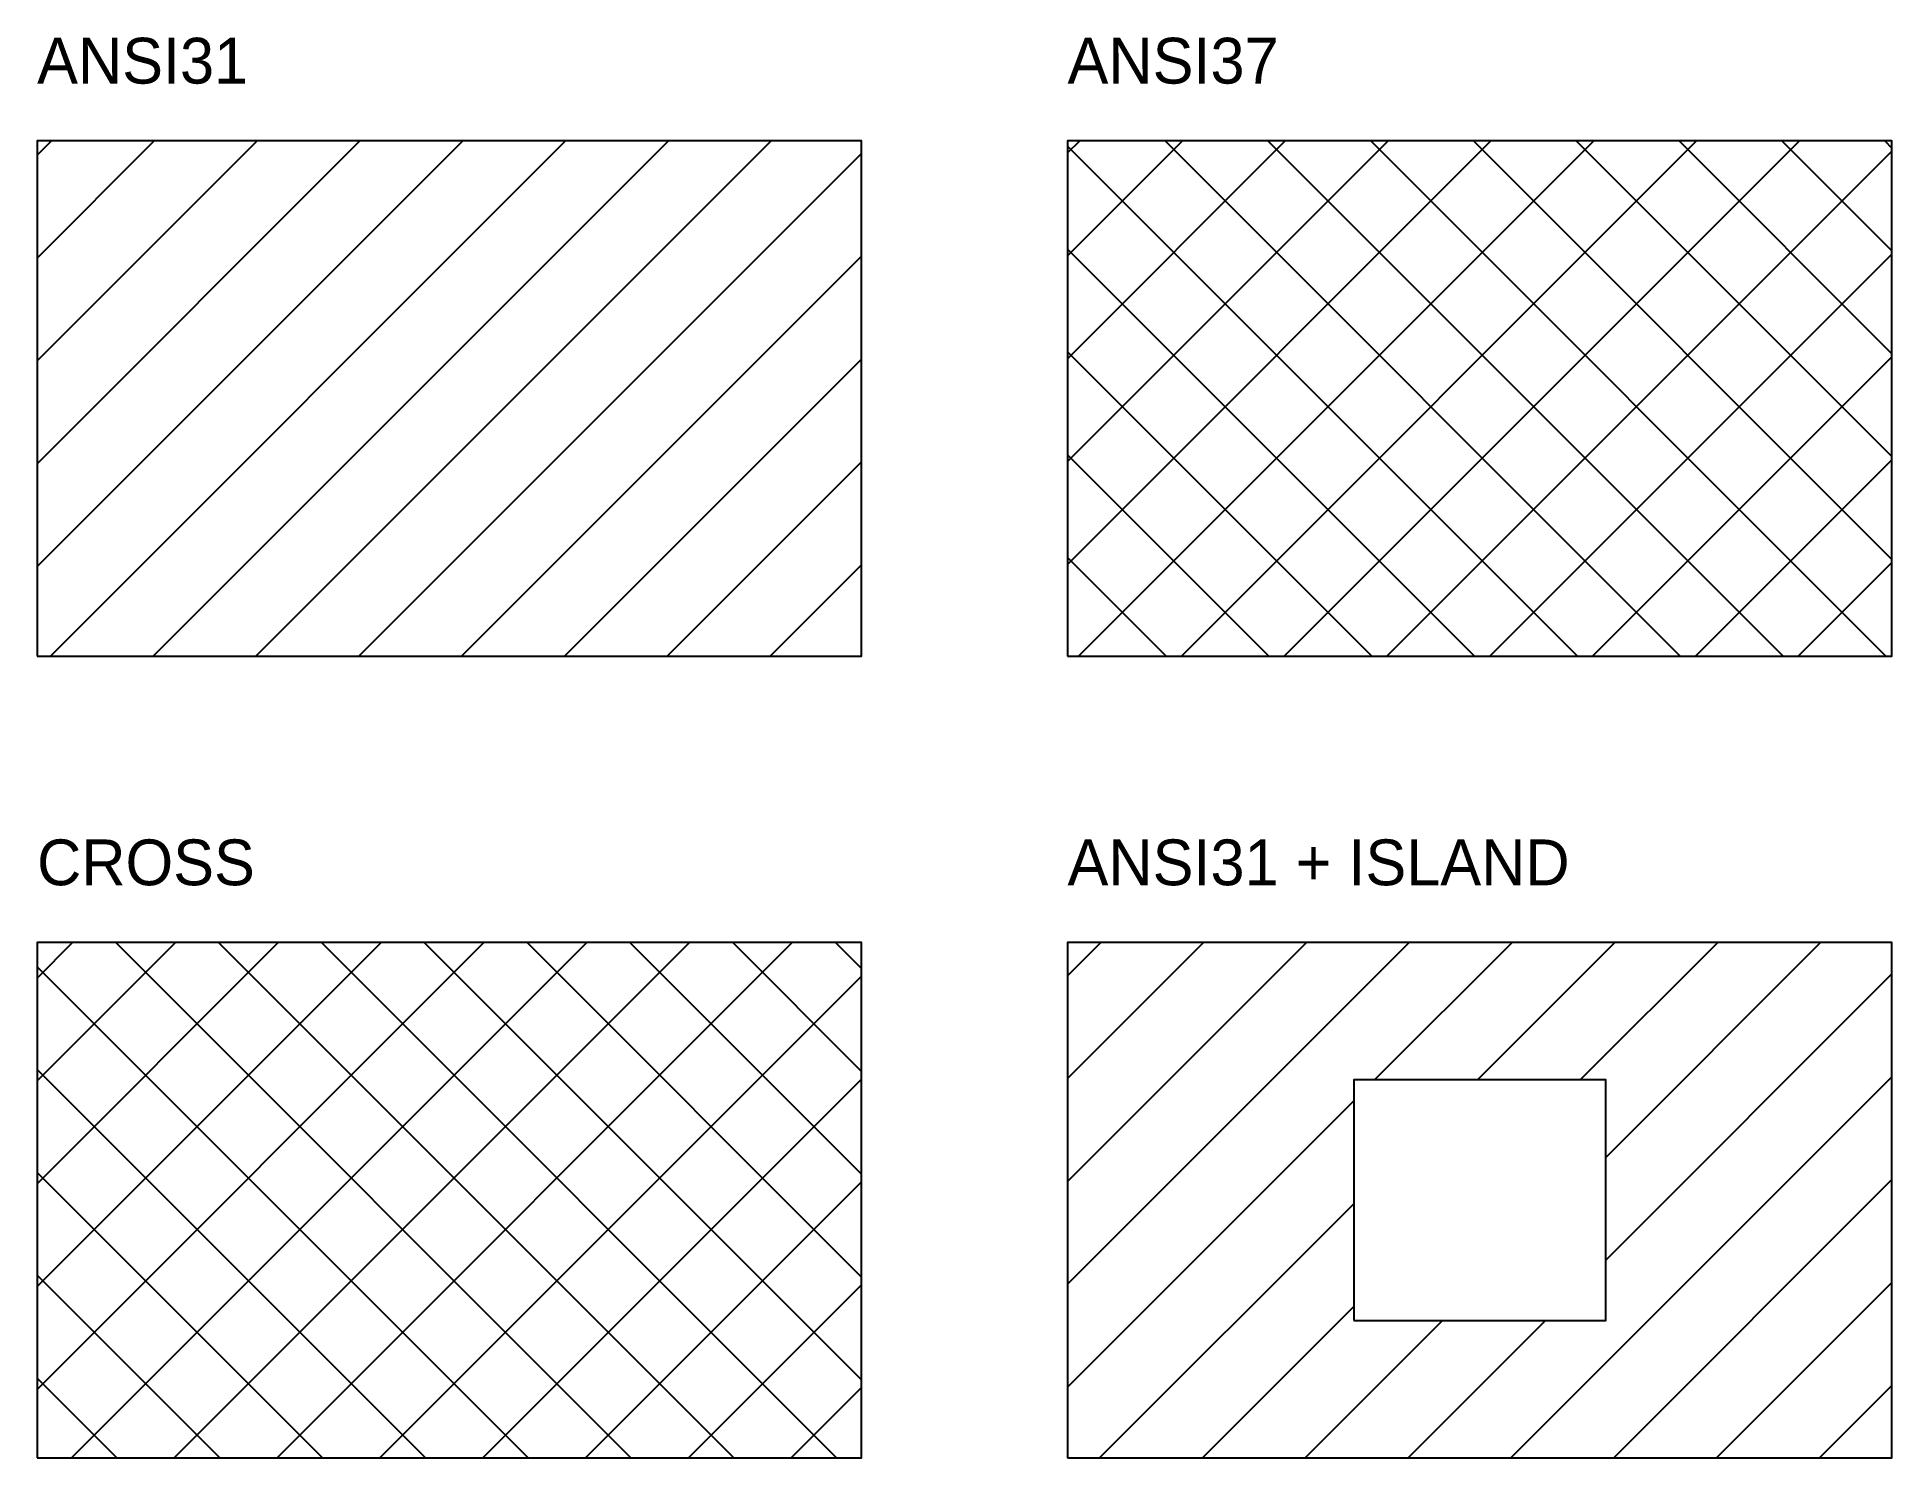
# Model space of a CAD drawing. Header units: millimetres. Extents: x 4 to 166, y 7 to 131.
import ezdxf

# ---------------------------------------------------------------- set-up
doc = ezdxf.new("R2010")
doc.units = ezdxf.units.MM
doc.layers.get('0').update_dxf_attribs({"linetype": 'CONTINUOUS'})
doc.styles.get("Standard").update_dxf_attribs({"font": 'sans-serif'})

msp = doc.modelspace()

# ---------------------------------------------------------------- hatches: boundary and pattern name
h = msp.add_hatch()
h.set_pattern_fill('ANSI31', color=256, scale=2, style=0)
h.paths.add_polyline_path([(4, 77), (76, 77), (76, 122), (4, 122)])
h = msp.add_hatch()
h.set_pattern_fill('ANSI37', color=256, scale=2, style=0)
h.paths.add_polyline_path([(94, 77), (166, 77), (166, 122), (94, 122)])
h = msp.add_hatch()
h.set_pattern_fill('CROSS', color=256, scale=2, style=0)
h.set_pattern_definition([(45, (0, 0), (-4.49013, 4.49013), []), (135, (0, 0), (-4.49013, -4.49013), [])])
h.paths.add_polyline_path([(4, 7), (76, 7), (76, 52), (4, 52)])
h = msp.add_hatch()
h.set_pattern_fill('ANSI31', color=256, scale=2, style=0)
h.paths.add_polyline_path([(94, 7), (166, 7), (166, 52), (94, 52)])
h.paths.add_polyline_path([(119, 19), (141, 19), (141, 40), (119, 40)], flags=0)

# ---------------------------------------------------------------- linework, layer by layer
for points in [[(4, 77), (76, 77), (76, 122), (4, 122)], [(94, 77), (166, 77), (166, 122), (94, 122)], [(4, 7), (76, 7), (76, 52), (4, 52)], [(94, 7), (166, 7), (166, 52), (94, 52)], [(119, 19), (141, 19), (141, 40), (119, 40)]]:
    msp.add_lwpolyline(points, close=True)

# ---------------------------------------------------------------- texts
for s, p in [('ANSI31', (4, 127)), ('ANSI37', (94, 127)), ('CROSS', (4, 57)), ('ANSI31 + ISLAND', (94, 57))]:
    msp.add_text(s, height=4).set_placement(p)

doc.saveas('drawing.dxf')
